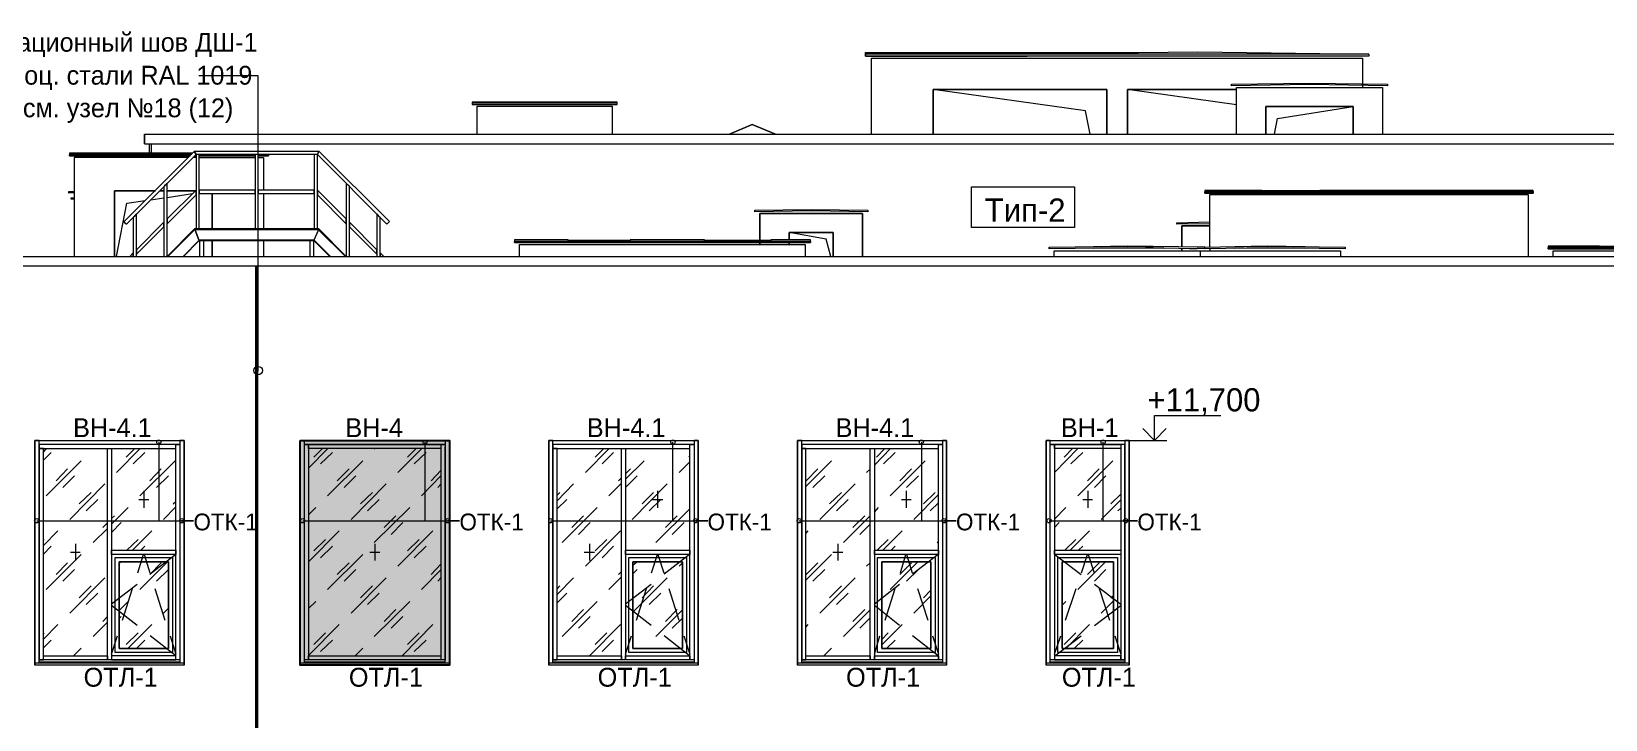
# Model space of a CAD drawing. Header units: millimetres. Extents: x 2294 to 908349, y -83289 to 219220.
# Drawn here: x 385854 to 404842, y 122716 to 131022 of the extents above; entities that cross this region are included whole.
import ezdxf

# ---------------------------------------------------------------- set-up
doc = ezdxf.new("R2010")
doc.units = ezdxf.units.MM
doc.layers.add('PDF _Геометрия', color=7, linetype='Continuous')
doc.layers.add('PDF _Текст', color=7, linetype='Continuous')

msp = doc.modelspace()

# ---------------------------------------------------------------- hatches: boundary and pattern name
at = {"transparency": 33554551}
h = msp.add_hatch(color=3, dxfattribs=at)
h.dxf.hatch_style = 1
h.paths.add_polyline_path([(389097, 126085), (390896.1, 126085), (390896.1, 123371.6), (389097, 123371.6)])

# ---------------------------------------------------------------- linework, layer by layer
msp.add_lwpolyline([(389097, 126085), (390896.1, 126085), (390896.1, 123371.6), (389097, 123371.6)], close=True)
at = {"layer": 'PDF _Геометрия', "lineweight": 9}
for points in [[(395916.5, 130766.8), (399209.8, 130766.8), (399925.2, 130775.2), (401986.7, 130745.6), (401986.7, 130724.4), (395916.5, 130724.4), (395916.5, 130745.6)], [(396733.5, 130322.3), (396733.5, 129780.5), (396733.5, 130322.3), (398824.6, 130322.3), (398824.6, 129780.5), (398824.6, 130322.3)], [(399074.3, 130322.3), (399074.3, 129780.5), (399074.3, 130322.3), (400390.8, 130322.3)], [(400331.6, 130385.8), (401271.3, 130398.5), (402211, 130385.8), (402211, 130364.6), (401271.3, 130381.5), (400331.6, 130364.6)], [(391171.2, 130161.4), (392919.5, 130161.4), (392919.5, 130169.9), (391171.2, 130169.9)], [(401796.2, 130114.9), (400746.4, 130114.9), (400746.4, 129780.5), (400746.4, 130114.9), (401796.2, 130114.9), (401796.2, 129780.5)], [(394274.1, 129780.5), (394549.2, 129899), (394828.6, 129780.5), (394549.2, 129899)], [(387839.8, 129522.2), (387822.9, 129522.2)], [(388551, 129522.2), (387877.9, 129522.2)], [(397194.9, 129145.5), (398435.1, 129145.5), (398435.1, 128654.5), (397194.9, 128654.5)], [(387348.8, 129098.9), (386857.7, 129098.9), (386857.7, 128307.3), (386857.7, 129098.9)], [(387450.4, 129098.9), (387403.8, 129098.9)], [(387839.8, 129048.1), (387839.8, 129052.4), (387839.8, 129056.6), (387839.8, 129060.8), (387839.8, 129094.7), (387839.8, 129098.9), (387839.8, 129103.2), (387839.8, 129107.4), (387492.7, 128760.3), (387492.7, 128756.1), (387492.7, 128751.8), (387492.7, 128747.6), (387492.7, 128713.7), (387492.7, 128709.5), (387492.7, 128705.3), (387492.7, 128701)], [(387831.3, 129098.9), (387492.7, 129098.9)], [(387877.9, 129107.4), (387877.9, 129103.2), (387877.9, 129098.9), (387877.9, 129073.5), (387877.9, 129069.3), (387877.9, 129065.1), (388551, 129065.1), (388551, 129069.3), (388551, 129073.5), (388551, 129098.9), (388551, 129103.2), (388551, 129107.4)], [(388034.5, 128637.5), (388034.5, 129065.1)], [(389266.3, 129065.1), (389266.3, 129069.3), (389266.3, 129073.5), (389266.3, 129098.9), (389266.3, 129103.2), (389266.3, 129107.4), (388589.1, 129107.4), (388589.1, 129103.2), (388589.1, 129098.9), (388589.1, 129073.5), (388589.1, 129069.3), (388589.1, 129065.1)], [(389651.6, 128701), (389651.6, 128705.3), (389651.6, 128709.5), (389651.6, 128713.7), (389651.6, 128747.6), (389651.6, 128751.8), (389651.6, 128756.1), (389651.6, 128760.3), (389304.4, 129107.4), (389304.4, 129103.2), (389304.4, 129098.9), (389304.4, 129094.7), (389304.4, 129060.8), (389304.4, 129056.6), (389304.4, 129052.4), (389304.4, 129048.1)], [(400009.8, 129090.5), (403967.8, 129090.5), (403967.8, 129103.2), (401394.1, 129103.2), (401394.1, 129098.9), (400695.6, 129098.9), (400695.6, 129103.2), (400009.8, 129103.2)], [(395941.9, 128844.9), (395260.4, 128857.6), (394578.8, 128844.9), (394578.8, 128866.1), (395260.4, 128874.6), (395941.9, 128866.1)], [(395878.4, 128307.3), (395878.4, 128823.8), (394642.3, 128823.8), (394642.3, 128497.8), (394642.3, 128823.8), (395776.8, 128823.8), (395878.4, 128823.8)], [(387450.4, 128662.9), (387450.4, 128667.2), (387450.4, 128671.4), (387450.4, 128675.6), (387450.4, 128709.5), (387450.4, 128713.7), (387450.4, 128718), (387120.2, 128387.8), (387120.2, 128383.5), (387120.2, 128379.3), (387120.2, 128345.4), (387120.2, 128341.2), (387120.2, 128337), (387120.2, 128332.7)], [(390019.8, 128332.7), (390019.8, 128337), (390019.8, 128341.2), (390019.8, 128345.4), (390019.8, 128379.3), (390019.8, 128383.5), (390019.8, 128387.8), (389689.6, 128718), (389689.6, 128713.7), (389689.6, 128709.5), (389689.6, 128675.6), (389689.6, 128671.4), (389689.6, 128667.2), (389689.6, 128662.9)], [(394993.7, 128595.2), (394993.7, 128506.3), (394993.7, 128595.2), (395527, 128595.2), (395527, 128307.3), (395527, 128595.2)], [(400069.1, 128675.6), (399730.5, 128675.6), (399730.5, 128421.6), (399730.5, 128675.6)], [(388034.5, 128307.3), (388034.5, 128497.8)], [(391679.2, 128489.4), (395251.9, 128489.4), (395251.9, 128506.3), (394773.6, 128506.3), (394773.6, 128497.8), (393973.5, 128497.8), (393973.5, 128506.3), (393076.1, 128506.3), (393076.1, 128497.8), (392326.8, 128497.8), (392326.8, 128506.3), (391679.2, 128506.3)], [(394642.3, 128472.4), (394642.3, 128451.3)], [(394993.7, 128451.3), (394993.7, 128472.4)], [(399730.5, 128400.5), (399730.5, 128375.1)], [(404149.8, 128417.4), (406160.5, 128417.4), (406160.5, 128430.1), (405521.3, 128430.1), (405521.3, 128425.9), (404767.8, 128425.9), (404767.8, 128430.1), (404149.8, 128430.1)], [(386794.2, 126034.2), (385947.6, 126034.2), (385947.6, 125987.6), (386794.2, 125987.6), (387594.3, 125987.6), (387594.3, 126034.2), (386794.2, 126034.2), (385973, 126034.2), (385947.6, 126034.2), (385947.6, 126085), (385973, 126085), (386794.2, 126085), (387619.7, 126085), (387645.1, 126085), (387645.1, 126034.2), (387619.7, 126034.2)], [(389169, 126034.2), (389147.8, 126034.2), (389147.8, 126085), (389169, 126085), (390845.3, 126085), (390845.3, 126034.2)], [(392995.7, 126034.2), (392144.8, 126034.2), (392144.8, 125987.6), (392995.7, 125987.6), (393795.7, 125987.6), (393795.7, 126034.2), (392995.7, 126034.2), (392170.2, 126034.2), (392144.8, 126034.2), (392144.8, 126085), (392170.2, 126085), (392995.7, 126085), (393821.1, 126085), (393846.5, 126085), (393846.5, 126034.2), (393821.1, 126034.2)], [(395996.9, 126034.2), (395146.1, 126034.2), (395146.1, 125987.6), (395996.9, 125987.6), (396797, 125987.6), (396797, 126034.2), (395996.9, 126034.2), (395171.5, 126034.2), (395146.1, 126034.2), (395146.1, 126085), (395171.5, 126085), (395996.9, 126085), (396822.4, 126085), (396843.5, 126085), (396843.5, 126034.2), (396822.4, 126034.2)], [(399019.3, 126034.2), (398168.5, 126034.2), (398143.1, 126034.2), (398143.1, 126085), (398168.5, 126085), (399019.3, 126085), (399044.7, 126085), (399044.7, 126034.2)], [(386819.6, 123435.1), (386773.1, 123435.1), (385998.4, 123435.1), (385998.4, 123485.9), (386773.1, 123485.9), (386773.1, 123435.1), (386773.1, 124734.6), (386773.1, 125987.6), (386819.6, 125987.6), (386819.6, 124734.6)], [(390794.5, 125987.6), (389194.4, 125987.6), (389194.4, 126034.2), (390794.5, 126034.2)], [(393021.1, 123435.1), (392970.3, 123435.1), (392195.6, 123435.1), (392195.6, 123485.9), (392970.3, 123485.9), (392970.3, 123435.1), (392970.3, 124734.6), (392970.3, 125987.6), (393021.1, 125987.6), (393021.1, 124734.6)], [(393795.7, 126008.8), (393795.7, 126034.2), (393846.5, 126034.2), (393846.5, 126008.8), (393846.5, 124734.6), (393846.5, 123435.1), (393795.7, 123435.1), (393795.7, 124734.6)], [(396022.3, 123435.1), (395971.5, 123435.1), (395196.9, 123435.1), (395196.9, 123485.9), (395971.5, 123485.9), (395971.5, 123435.1), (395971.5, 124734.6), (395971.5, 125987.6), (396022.3, 125987.6), (396022.3, 124734.6)], [(396797, 126008.8), (396797, 126034.2), (396843.5, 126034.2), (396843.5, 126008.8), (396843.5, 124734.6), (396843.5, 123435.1), (396797, 123435.1), (396797, 124734.6)], [(398993.9, 125987.6), (398193.9, 125987.6), (398193.9, 126034.2), (398993.9, 126034.2)], [(387594.3, 124709.2), (386819.6, 124709.2), (386819.6, 124760), (387594.3, 124760)], [(393795.7, 124709.2), (393021.1, 124709.2), (393021.1, 124760), (393795.7, 124760)], [(396797, 124709.2), (396022.3, 124709.2), (396022.3, 124760), (396797, 124760)], [(398993.9, 124709.2), (398193.9, 124709.2), (398193.9, 124760), (398993.9, 124760)], [(386862, 124671.1), (387556.2, 124671.1), (387556.2, 123524), (386862, 123524)], [(387556.2, 124671.1), (387556.2, 123524), (386862, 123524), (386862, 124671.1)], [(387505.4, 124620.4), (386912.8, 124620.4), (386912.8, 123574.8), (387505.4, 123574.8)], [(386912.8, 123574.8), (386912.8, 124620.4), (387505.4, 124620.4), (387505.4, 123574.8)], [(393059.2, 124671.1), (393757.6, 124671.1), (393757.6, 123524), (393059.2, 123524)], [(393757.6, 124671.1), (393757.6, 123524), (393059.2, 123524), (393059.2, 124671.1)], [(393706.8, 124620.4), (393110, 124620.4), (393110, 123574.8), (393706.8, 123574.8)], [(393110, 123574.8), (393110, 124620.4), (393706.8, 124620.4), (393706.8, 123574.8)], [(396060.4, 124671.1), (396754.6, 124671.1), (396754.6, 123524), (396060.4, 123524)], [(396754.6, 124671.1), (396754.6, 123524), (396060.4, 123524), (396060.4, 124671.1)], [(396703.8, 124620.4), (396111.2, 124620.4), (396111.2, 123574.8), (396703.8, 123574.8)], [(396111.2, 123574.8), (396111.2, 124620.4), (396703.8, 124620.4), (396703.8, 123574.8)], [(398236.2, 124671.1), (398955.8, 124671.1), (398955.8, 123524), (398236.2, 123524)], [(398955.8, 124671.1), (398955.8, 123524), (398236.2, 123524), (398236.2, 124671.1)], [(398905, 124620.4), (398287, 124620.4), (398287, 123574.8), (398905, 123574.8)], [(398287, 123574.8), (398287, 124620.4), (398905, 124620.4), (398905, 123574.8)], [(390794.5, 123435.1), (389194.4, 123435.1), (389194.4, 123485.9), (390794.5, 123485.9)], [(393795.7, 123435.1), (393021.1, 123435.1), (393021.1, 123485.9), (393795.7, 123485.9)], [(396797, 123435.1), (396022.3, 123435.1), (396022.3, 123485.9), (396797, 123485.9)]]:
    msp.add_lwpolyline(points, close=True, dxfattribs=at)
for points in [[(401986.7, 130745.6), (395916.5, 130745.6), (395916.5, 130724.4), (397863.7, 130724.4)], [(395988.4, 129780.5), (395988.4, 130699), (396094.3, 130699), (401804.7, 130699), (401910.5, 130699), (401910.5, 130390)], [(388589.1, 126923.1), (388589.1, 130487.4), (387873.7, 130487.4)], [(398625.6, 129780.5), (398570.6, 130064.1), (396733.5, 130322.3)], [(400390.8, 130136), (399074.3, 130322.3)], [(400390.8, 129780.5), (400390.8, 130343.4), (402045.9, 130343.4), (402151.8, 130343.4), (402151.8, 129780.5)], [(401910.5, 130368.8), (401910.5, 130343.4)], [(391171.2, 130148.7), (391171.2, 130140.3), (392919.5, 130140.3), (392919.5, 130161.4)], [(391171.2, 130161.4), (391171.2, 130140.3), (392919.5, 130140.3), (392919.5, 130148.7)], [(391230.5, 129780.5), (391230.5, 130119.1), (392754.4, 130119.1), (392860.2, 130119.1), (392860.2, 129780.5)], [(400848, 129780.5), (400886.1, 129970.9), (401796.2, 130114.9)], [(387217.5, 129666.2), (387217.5, 129780.5), (406173.2, 129780.5), (406173.2, 129666.2)], [(387217.5, 129780.5), (387217.5, 129666.2), (406173.2, 129666.2), (406173.2, 129780.5)], [(387797.5, 129551.9), (386311.7, 129551.9), (386311.7, 129539.2), (387784.8, 129539.2)], [(386311.7, 129539.2), (386311.7, 129522.2), (387767.8, 129522.2), (386311.7, 129522.2), (386311.7, 129530.7)], [(387746.7, 129501.1), (386370.9, 129501.1), (386370.9, 128307.3)], [(387877.9, 128637.5), (387877.9, 129534.9), (387873.7, 129534.9), (387869.4, 129534.9), (387844, 129534.9), (387839.8, 129534.9), (387835.6, 129534.9), (387835.6, 129539.2), (387835.6, 129543.4), (387822.9, 129568.8), (387822.9, 129573), (387822.9, 129577.3), (387822.9, 129573), (387822.9, 129568.8), (387835.6, 129543.4), (387835.6, 129539.2), (387835.6, 129534.9), (387839.8, 129534.9), (387001.7, 128696.8), (386997.4, 128696.8), (386997.4, 128701), (386993.2, 128701), (386976.3, 128718), (386976.3, 128722.2), (386972, 128722.2), (386972, 128726.4), (387822.9, 129577.3), (389321.4, 129577.3), (390172.2, 128726.4), (390168, 128722.2), (390163.8, 128718), (390146.8, 128701), (390142.6, 128701), (390142.6, 128696.8), (389304.4, 129534.9), (389304.4, 129539.2), (389308.7, 129543.4), (389317.1, 129568.8), (389317.1, 129573), (389321.4, 129573), (389321.4, 129577.3), (389321.4, 129573), (389317.1, 129573), (389317.1, 129568.8), (389308.7, 129543.4), (389304.4, 129539.2), (389304.4, 129534.9), (387839.8, 129534.9), (387839.8, 128637.5)], [(387276.8, 129551.9), (387276.8, 129666.2)], [(387276.8, 129501.1), (387276.8, 129522.2)], [(387298, 129666.2), (387298, 129551.9)], [(387298, 129522.2), (387298, 129501.1)], [(387839.8, 129501.1), (387801.7, 129501.1)], [(387877.9, 129501.1), (388546.7, 129501.1), (388551, 129501.1)], [(388589.1, 128637.5), (388589.1, 129534.9), (388584.8, 129534.9), (388559.4, 129534.9), (388555.2, 129534.9), (388551, 129534.9), (388551, 128637.5)], [(388711.8, 129530.7), (388711.8, 129522.2), (388589.1, 129522.2), (388711.8, 129522.2), (388711.8, 129534.9)], [(388589.1, 129501.1), (388652.5, 129501.1), (388652.5, 129103.2)], [(389304.4, 128637.5), (389304.4, 129534.9), (389300.2, 129534.9), (389296, 129534.9), (389270.6, 129534.9), (389266.3, 129534.9), (389266.3, 128637.5)], [(389689.6, 128307.3), (389689.6, 129149.7), (389689.6, 129154), (389685.4, 129154), (389681.2, 129158.2), (389660, 129179.4), (389655.8, 129183.6), (389655.8, 129187.8), (389651.6, 129187.8), (389651.6, 128307.3), (389321.4, 128637.5), (389321.4, 128633.3), (389317.1, 128629.1), (387822.9, 128629.1), (387827.1, 128624.8), (387873.7, 128506.3), (387827.1, 128624.8), (387822.9, 128629.1), (387822.9, 128633.3), (387822.9, 128637.5), (387492.7, 128307.3), (387492.7, 129187.8), (387488.5, 129187.8), (387488.5, 129183.6), (387484.2, 129183.6), (387484.2, 129179.4), (387458.8, 129158.2), (387458.8, 129154), (387454.6, 129154), (387454.6, 129149.7), (387450.4, 129149.7), (387450.4, 128307.3)], [(386370.9, 129073.5), (386303.2, 129069.3), (386303.2, 129090.5), (386370.9, 129090.5)], [(386370.9, 128997.3), (386332.8, 128997.3), (386332.8, 129014.3), (386370.9, 129014.3)], [(386878.9, 128307.3), (387005.9, 128950.8), (387226, 128980.4)], [(387293.7, 128988.9), (387450.4, 129014.3)], [(387492.7, 129018.5), (387797.5, 129065.1)], [(388652.5, 129065.1), (388652.5, 128637.5)], [(403967.8, 129090.5), (403967.8, 129069.3), (400009.8, 129069.3), (400009.8, 129086.2)], [(400009.8, 129090.5), (400009.8, 129069.3), (403967.8, 129069.3), (403967.8, 129086.2)], [(400069.1, 128417.4), (400069.1, 129052.4), (403802.7, 129052.4), (403908.5, 129052.4), (403908.5, 128307.3)], [(400695.6, 129098.9), (401394.1, 129098.9)], [(387120.2, 128307.3), (387120.2, 128819.5), (387120.2, 128815.3), (387115.9, 128815.3), (387115.9, 128811.1), (387111.7, 128811.1), (387090.5, 128785.7), (387086.3, 128785.7), (387086.3, 128781.5), (387082.1, 128781.5), (387082.1, 128777.2), (387082.1, 128307.3), (387082.1, 128337), (387082.1, 128341.2), (387082.1, 128345.4), (387082.1, 128349.7), (387039.8, 128307.3)], [(390104.5, 128307.3), (390062.2, 128349.7), (390062.2, 128345.4), (390062.2, 128341.2), (390062.2, 128337), (390062.2, 128307.3), (390062.2, 128777.2), (390062.2, 128781.5), (390057.9, 128781.5), (390053.7, 128785.7), (390028.3, 128811.1), (390024.1, 128815.3), (390019.8, 128819.5), (390019.8, 128307.3)], [(403908.5, 128819.5), (403908.5, 128489.4)], [(386993.2, 128701), (386976.3, 128718)], [(387683.2, 128307.3), (387877.9, 128502.1), (387877.9, 128497.8), (389262.1, 128497.8), (389266.3, 128497.8), (389266.3, 128502.1), (389266.3, 128506.3), (389317.1, 128624.8), (389317.1, 128629.1), (389321.4, 128633.3), (389321.4, 128637.5), (387822.9, 128637.5), (387822.9, 128633.3), (387822.9, 128629.1), (387501.2, 128307.3)], [(387822.9, 128637.5), (389321.4, 128637.5), (387822.9, 128637.5)], [(387869.4, 128637.5), (387844, 128637.5)], [(388584.8, 128637.5), (388559.4, 128637.5)], [(389452.6, 128307.3), (389262.1, 128497.8), (389266.3, 128497.8), (389266.3, 128502.1), (389266.3, 128506.3), (389317.1, 128624.8), (389317.1, 128629.1), (389643.1, 128307.3)], [(389296, 128637.5), (389270.6, 128637.5)], [(389321.4, 128637.5), (389321.4, 128637.5)], [(390163.8, 128718), (390146.8, 128701)], [(395497.4, 128307.3), (395442.4, 128514.8), (394993.7, 128595.2)], [(400069.1, 128701), (399671.2, 128696.8), (399671.2, 128713.7), (400069.1, 128722.2)], [(389461.1, 128307.3), (389266.3, 128502.1), (387877.9, 128502.1), (387877.9, 128506.3), (387873.7, 128506.3), (387877.9, 128502.1), (387877.9, 128497.8), (387687.4, 128307.3)], [(387877.9, 128497.8), (387877.9, 128497.8)], [(387924.5, 128493.6), (387890.6, 128493.6), (387886.4, 128493.6), (387882.1, 128493.6), (387882.1, 128307.3)], [(387932.9, 128307.3), (387932.9, 128493.6), (387928.7, 128493.6), (387924.5, 128493.6), (387890.6, 128493.6)], [(388652.5, 128502.1), (388652.5, 128497.8), (388652.5, 128307.3)], [(389253.6, 128493.6), (389219.8, 128493.6), (389215.5, 128493.6), (389211.3, 128493.6), (389211.3, 128307.3)], [(389262.1, 128307.3), (389262.1, 128493.6), (389257.9, 128493.6), (389253.6, 128493.6), (389219.8, 128493.6)], [(389262.1, 128497.8), (389262.1, 128497.8)], [(395251.9, 128489.4), (395251.9, 128472.4), (391679.2, 128472.4), (391679.2, 128485.1)], [(391679.2, 128489.4), (391679.2, 128472.4), (395251.9, 128472.4), (395251.9, 128485.1)], [(391742.7, 128307.3), (391742.7, 128451.3), (395086.8, 128451.3), (395188.4, 128451.3), (395188.4, 128307.3)], [(398663.7, 128404.7), (399070.1, 128408.9), (398130.4, 128396.2), (398130.4, 128417.4), (399070.1, 128430.1), (398663.7, 128421.6)], [(398189.6, 128307.3), (398189.6, 128375.1), (399844.8, 128375.1), (399950.6, 128375.1), (399950.6, 128307.3)], [(400009.8, 128396.2), (400009.8, 128417.4), (399070.1, 128430.1), (399514.6, 128421.6)], [(400369.7, 128404.7), (400763.3, 128408.9), (400009.8, 128396.2), (399070.1, 128408.9), (399514.6, 128404.7)], [(399916.7, 128396.2), (399823.6, 128396.2)], [(399823.6, 128396.2), (399823.6, 128396.2)], [(399887.1, 128375.1), (401538, 128375.1), (401643.8, 128375.1), (401643.8, 128307.3)], [(399916.7, 128417.4), (400763.3, 128430.1), (400369.7, 128421.6)], [(400069.1, 128400.5), (400069.1, 128375.1)], [(401220.5, 128421.6), (400763.3, 128430.1), (401703.1, 128417.4), (401703.1, 128396.2), (400763.3, 128408.9), (401220.5, 128404.7)], [(406160.5, 128417.4), (406160.5, 128396.2), (404149.8, 128396.2), (404149.8, 128408.9)], [(404149.8, 128417.4), (404149.8, 128396.2), (406160.5, 128396.2), (406160.5, 128408.9)], [(404209, 128307.3), (404209, 128375.1), (405995.4, 128375.1), (406101.2, 128375.1), (406101.2, 128307.3)], [(404767.8, 128425.9), (405521.3, 128425.9)], [(418254.3, 128188.8), (418254.3, 128307.3), (418254.3, 128188.8), (313943.3, 128188.8), (313943.3, 128307.3), (418254.3, 128307.3)], [(355033.6, 114435.6), (388559.4, 114435.6), (388559.4, 128188.8), (388559.4, 114435.6), (388580.6, 114435.6), (388580.6, 128188.8), (388580.6, 114435.6), (398096.5, 114435.6), (398096.5, 117686.6), (400196.1, 117686.6), (400196.1, 114435.6), (400793, 114435.6), (400793, 117686.6), (402194.1, 117686.6), (402194.1, 114435.6), (418173.9, 114435.6)], [(398841.5, 126085), (399192.9, 126085), (399400.3, 126085), (399400.3, 126385.5), (400200.3, 126385.5)], [(385947.6, 123397), (385947.6, 123460.5), (385947.6, 124734.6), (385947.6, 123435.1), (385998.4, 123435.1), (385998.4, 124734.6), (385998.4, 125987.6), (385947.6, 125987.6), (385947.6, 124734.6), (385947.6, 126008.8), (385947.6, 126085), (385896.8, 126085), (385896.8, 126008.8), (385896.8, 124734.6), (385896.8, 123460.5), (385896.8, 123384.3), (385896.8, 126085), (387695.9, 126085), (387695.9, 123384.3), (387695.9, 123460.5), (387695.9, 124734.6), (387695.9, 126008.8), (387695.9, 126085), (387645.1, 126085), (387645.1, 126008.8), (387645.1, 124734.6), (387645.1, 123460.5), (387645.1, 123397)], [(389147.8, 123397), (389147.8, 123460.5), (389147.8, 126008.8), (389147.8, 126085), (389097, 126085), (389097, 126008.8), (389097, 123460.5), (389097, 123384.3), (389097, 126085), (390896.1, 126085), (390896.1, 123384.3), (390896.1, 123460.5), (390896.1, 126008.8), (390896.1, 126085), (390845.3, 126085), (390845.3, 126008.8)], [(392144.8, 123397), (392144.8, 123460.5), (392144.8, 124734.6), (392144.8, 123435.1), (392195.6, 123435.1), (392195.6, 124734.6), (392195.6, 125987.6), (392144.8, 125987.6), (392144.8, 124734.6), (392144.8, 126008.8), (392144.8, 126085), (392094, 126085), (392094, 126008.8), (392094, 124734.6), (392094, 123460.5), (392094, 123384.3), (392094, 126085), (393897.3, 126085), (393897.3, 123384.3), (393897.3, 123460.5), (393897.3, 124734.6), (393897.3, 126008.8), (393897.3, 126085), (393846.5, 126085), (393846.5, 126008.8), (393846.5, 124734.6), (393846.5, 123460.5), (393846.5, 123397)], [(395146.1, 123397), (395146.1, 123460.5), (395146.1, 124734.6), (395146.1, 123435.1), (395196.9, 123435.1), (395196.9, 124734.6), (395196.9, 125987.6), (395146.1, 125987.6), (395146.1, 124734.6), (395146.1, 126008.8), (395146.1, 126085), (395095.3, 126085), (395095.3, 126008.8), (395095.3, 124734.6), (395095.3, 123460.5), (395095.3, 123384.3), (395095.3, 126085), (396894.3, 126085), (396894.3, 123384.3), (396894.3, 123460.5), (396894.3, 124734.6), (396894.3, 126008.8), (396894.3, 126085), (396843.5, 126085), (396843.5, 126008.8), (396843.5, 124734.6), (396843.5, 123460.5), (396843.5, 123397)], [(398143.1, 123397), (398143.1, 123460.5), (398143.1, 124734.6), (398143.1, 126034.2), (398193.9, 126034.2), (398193.9, 124734.6), (398193.9, 123435.1), (398143.1, 123435.1), (398143.1, 124734.6), (398143.1, 126008.8), (398143.1, 126085), (398096.5, 126085), (398096.5, 126008.8), (398096.5, 124734.6), (398096.5, 123460.5), (398096.5, 123384.3), (398096.5, 126085), (399095.5, 126085), (399095.5, 123384.3), (399095.5, 123460.5), (399095.5, 124734.6), (399095.5, 126008.8), (399095.5, 126085), (399044.7, 126085), (399044.7, 126008.8), (399044.7, 124734.6), (399044.7, 126034.2), (398993.9, 126034.2), (398993.9, 124734.6), (398993.9, 123435.1), (398993.9, 123485.9), (398193.9, 123485.9), (398193.9, 123435.1), (398993.9, 123435.1), (399044.7, 123435.1), (399044.7, 124734.6), (399044.7, 123460.5), (399044.7, 123397)], [(399247.9, 126085), (399548.4, 126085)], [(385998.4, 125945.3), (386036.5, 125987.6)], [(385998.4, 125847.9), (386091.5, 125941.1)], [(386599.5, 125983.4), (386599.5, 125987.6)], [(387594.3, 123485.9), (386819.6, 123485.9), (386819.6, 123435.1), (387594.3, 123435.1), (387594.3, 124734.6), (387594.3, 126008.8), (387594.3, 126034.2), (387645.1, 126034.2), (387645.1, 126008.8), (387645.1, 124734.6), (387645.1, 123435.1), (387594.3, 123435.1), (387594.3, 123485.9), (387285.3, 123727.2)], [(386878.9, 125699.8), (387166.7, 125987.6)], [(386997.4, 125881.8), (387103.2, 125987.6)], [(387082.1, 125801.4), (387221.8, 125941.1)], [(387391.1, 126063.8), (387391.1, 125115.6), (387810.2, 125115.6), (387662, 125115.6)], [(390845.3, 123435.1), (389147.8, 123435.1), (389147.8, 126008.8), (389147.8, 126034.2), (389194.4, 126034.2), (389194.4, 126008.8), (389194.4, 123435.1), (389147.8, 123435.1)], [(389194.4, 125750.6), (389431.4, 125987.6)], [(389262.1, 125881.8), (389363.7, 125987.6)], [(389342.5, 125801.4), (389486.5, 125941.1)], [(389990.2, 125983.4), (389994.4, 125987.6)], [(390273.8, 125699.8), (390561.7, 125987.6)], [(390392.3, 125881.8), (390493.9, 125987.6)], [(390472.8, 125801.4), (390616.7, 125941.1)], [(390599.8, 126063.8), (390599.8, 125115.6), (391018.8, 125115.6), (390874.9, 125115.6)], [(390794.5, 126034.2), (390845.3, 126034.2)], [(390794.5, 126034.2), (390794.5, 126008.8)], [(390794.5, 126008.8), (390794.5, 123435.1)], [(390845.3, 123397), (390845.3, 123460.5), (390845.3, 126008.8), (390845.3, 123435.1)], [(392254.9, 125983.4), (392259.1, 125987.6)], [(392538.5, 125699.8), (392822.1, 125987.6)], [(392652.8, 125881.8), (392758.6, 125987.6)], [(392737.5, 125801.4), (392877.1, 125941.1)], [(393385.1, 125983.4), (393389.3, 125987.6)], [(393588.3, 126063.8), (393588.3, 125115.6), (394011.6, 125115.6), (393863.4, 125115.6)], [(393787.2, 125881.8), (393795.7, 125894.5)], [(395649.8, 125983.4), (395649.8, 125987.6)], [(396022.3, 125788.7), (396217, 125987.6)], [(396047.7, 125881.8), (396149.3, 125987.6)], [(396132.4, 125801.4), (396272.1, 125941.1)], [(396589.5, 126063.8), (396589.5, 125115.6), (397008.6, 125115.6), (396864.7, 125115.6)], [(396780, 125983.4), (396784.3, 125987.6)], [(398193.9, 125699.8), (398477.5, 125987.6)], [(398312.4, 125881.8), (398414, 125987.6)], [(398392.8, 125801.4), (398536.7, 125941.1)], [(398778, 126063.8), (398778, 125115.6), (399197.1, 125115.6), (399053.2, 125115.6)], [(386032.3, 125416.2), (386455.6, 125839.5)], [(386150.8, 125598.2), (386290.5, 125742.1)], [(387162.5, 125416.2), (387585.8, 125839.5)], [(387281, 125598.2), (387420.7, 125742.1)], [(389427.2, 125416.2), (389850.5, 125839.5)], [(389541.5, 125598.2), (389685.4, 125742.1)], [(390676, 125598.2), (390794.5, 125720.9)], [(393021.1, 125619.4), (393245.4, 125839.5)], [(393021.1, 125682.9), (393080.3, 125742.1)], [(393668.7, 125699.8), (393795.7, 125826.8)], [(395196.9, 125530.5), (395505.9, 125839.5)], [(395201.1, 125598.2), (395340.8, 125742.1)], [(395929.2, 125699.8), (395971.5, 125737.9)], [(396212.8, 125416.2), (396636.1, 125839.5)], [(396331.3, 125598.2), (396471, 125742.1)], [(398477.5, 125416.2), (398900.8, 125839.5)], [(398591.8, 125598.2), (398735.7, 125742.1)], [(386231.2, 125517.8), (386375.2, 125657.5)], [(386315.9, 125132.6), (386739.2, 125560.1)], [(387361.5, 125517.8), (387505.4, 125657.5)], [(389626.2, 125517.8), (389765.8, 125657.5)], [(389710.8, 125132.6), (390134.1, 125560.1)], [(390557.4, 125416.2), (390794.5, 125657.5)], [(390756.4, 125517.8), (390794.5, 125555.9)], [(392195.6, 125356.9), (392394.6, 125560.1)], [(392817.9, 125416.2), (392970.3, 125568.6)], [(392936.4, 125598.2), (392970.3, 125632.1)], [(393021.1, 125517.8), (393160.8, 125657.5)], [(393101.5, 125132.6), (393524.8, 125560.1)], [(395281.5, 125517.8), (395425.4, 125657.5)], [(395366.2, 125132.6), (395789.5, 125560.1)], [(396411.7, 125517.8), (396555.7, 125657.5)], [(398676.4, 125517.8), (398816.1, 125657.5)], [(386430.2, 125318.8), (386574.1, 125458.5)], [(386514.9, 125234.1), (386654.5, 125373.8)], [(387149.8, 125373.8), (387268.3, 125373.8)], [(387209.1, 125475.4), (387209.1, 125272.2)], [(387564.7, 125318.8), (387594.3, 125348.4)], [(389825.1, 125318.8), (389969, 125458.5)], [(389909.8, 125234.1), (390049.5, 125373.8)], [(392195.6, 125424.6), (392229.5, 125458.5)], [(392195.6, 125259.5), (392314.1, 125373.8)], [(393220, 125318.8), (393359.7, 125458.5)], [(393304.7, 125234.1), (393444.4, 125373.8)], [(393347, 125373.8), (393469.8, 125373.8)], [(393406.3, 125475.4), (393406.3, 125272.2)], [(395480.5, 125318.8), (395624.4, 125458.5)], [(395565.1, 125234.1), (395704.8, 125373.8)], [(396348.3, 125373.8), (396466.8, 125373.8)], [(396407.5, 125475.4), (396407.5, 125272.2)], [(396496.4, 125132.6), (396797, 125433.1)], [(396614.9, 125318.8), (396754.6, 125458.5)], [(396695.4, 125234.1), (396797, 125331.5)], [(398536.7, 125373.8), (398655.3, 125373.8)], [(398596, 125475.4), (398596, 125272.2)], [(398756.9, 125132.6), (398993.9, 125369.6)], [(398875.4, 125318.8), (398993.9, 125437.3)], [(386819.6, 125073.3), (387022.8, 125276.5)], [(386819.6, 125141), (386857.7, 125174.9)], [(387446.1, 125132.6), (387594.3, 125284.9)], [(389194.4, 125187.6), (389283.3, 125276.5)], [(389990.2, 124853.2), (390417.7, 125276.5)], [(390108.7, 125035.2), (390248.4, 125174.9)], [(392254.9, 124853.2), (392678.2, 125276.5)], [(392373.4, 125035.2), (392513.1, 125174.9)], [(393385.1, 124853.2), (393795.7, 125259.5)], [(393503.6, 125035.2), (393643.3, 125174.9)], [(395649.8, 124853.2), (395971.5, 125174.9)], [(395764.1, 125035.2), (395908, 125174.9)], [(396022.3, 125221.4), (396073.1, 125276.5)], [(398193.9, 125136.8), (398333.6, 125276.5)], [(398960, 125234.1), (398993.9, 125268)], [(385918, 125115.6), (387810.2, 125115.6)], [(385998.4, 124815.1), (386172, 124992.9)], [(386599.5, 124853.2), (386773.1, 125022.5)], [(386713.8, 125035.2), (386773.1, 125090.2)], [(386819.6, 124975.9), (386938.2, 125094.5)], [(387073.6, 124760), (387306.4, 124992.9)], [(389126.7, 125115.6), (391018.8, 125115.6)], [(389194.4, 125086), (389202.8, 125094.5)], [(389194.4, 124620.4), (389566.9, 124992.9)], [(390193.4, 124950.5), (390333.1, 125094.5)], [(390273.8, 124569.6), (390697.1, 124992.9)], [(392115.2, 125115.6), (394011.6, 125115.6)], [(392453.8, 124950.5), (392593.5, 125094.5)], [(392538.5, 124569.6), (392961.8, 124992.9)], [(393584.1, 124950.5), (393728, 125094.5)], [(395116.4, 125115.6), (397008.6, 125115.6)], [(395196.9, 124963.2), (395222.3, 124992.9)], [(395848.7, 124950.5), (395971.5, 125073.3)], [(396123.9, 124760), (396356.7, 124992.9)], [(398130.4, 125115.6), (399197.1, 125115.6)], [(398193.9, 125035.2), (398253.1, 125094.5)], [(398384.4, 124760), (398617.2, 124992.9)], [(385998.4, 124882.8), (386006.9, 124891.3)], [(385998.4, 124713.5), (386091.5, 124810.8)], [(386383.6, 124836.2), (386383.6, 124637.3)], [(387005.9, 124760), (387141.3, 124891.3)], [(387175.2, 124760), (387221.8, 124810.8)], [(389262.1, 124751.6), (389401.8, 124891.3)], [(389342.5, 124666.9), (389486.5, 124810.8)], [(389994.4, 124836.2), (389994.4, 124637.3)], [(390392.3, 124751.6), (390532, 124891.3)], [(390472.8, 124666.9), (390616.7, 124810.8)], [(392585.1, 124836.2), (392585.1, 124637.3)], [(392652.8, 124751.6), (392796.7, 124891.3)], [(392737.5, 124666.9), (392877.1, 124810.8)], [(395582.1, 124836.2), (395582.1, 124637.3)], [(396056.2, 124760), (396187.4, 124891.3)], [(396225.5, 124760), (396272.1, 124810.8)], [(396780, 124853.2), (396797, 124865.9)], [(398320.9, 124760), (398452.1, 124891.3)], [(398485.9, 124760), (398536.7, 124810.8)], [(386032.3, 124285.9), (386455.6, 124709.2)], [(386150.8, 124468), (386290.5, 124607.7)], [(386324.4, 124734.6), (386442.9, 124734.6)], [(386912.8, 124599.2), (386933.9, 124620.4)], [(387137.1, 124489.1), (387204.8, 124709.2)], [(387162.5, 124285.9), (387496.9, 124620.4)], [(387213.3, 124709.2), (387281, 124489.1)], [(387281, 124468), (387420.7, 124607.7)], [(387594.3, 124709.2), (387285.3, 124472.2)], [(389427.2, 124285.9), (389850.5, 124709.2)], [(389541.5, 124468), (389685.4, 124607.7)], [(389935.2, 124734.6), (390057.9, 124734.6)], [(390676, 124468), (390794.5, 124590.7)], [(392521.6, 124734.6), (392644.3, 124734.6)], [(393110, 124578), (393156.5, 124620.4)], [(393334.3, 124489.1), (393406.3, 124709.2)], [(393410.5, 124709.2), (393482.5, 124489.1)], [(393791.5, 124709.2), (393486.7, 124472.2)], [(393668.7, 124569.6), (393706.8, 124607.7)], [(395196.9, 124400.2), (395505.9, 124709.2)], [(395201.1, 124468), (395340.8, 124607.7)], [(395522.8, 124734.6), (395641.3, 124734.6)], [(395929.2, 124569.6), (395971.5, 124607.7)], [(396212.8, 124285.9), (396547.2, 124620.4)], [(396331.3, 124468), (396471, 124607.7)], [(396335.6, 124489.1), (396403.3, 124709.2)], [(396411.7, 124709.2), (396479.5, 124489.1)], [(396792.7, 124709.2), (396483.7, 124472.2)], [(398198.1, 124709.2), (398515.6, 124468)], [(398477.5, 124285.9), (398811.9, 124620.4)], [(398519.8, 124489.1), (398591.8, 124709.2)], [(398591.8, 124468), (398735.7, 124607.7)], [(398600.2, 124709.2), (398672.2, 124489.1)], [(386231.2, 124387.5), (386375.2, 124527.2)], [(386315.9, 124002.3), (386739.2, 124425.6)], [(387361.5, 124387.5), (387505.4, 124527.2)], [(389626.2, 124387.5), (389765.8, 124527.2)], [(389710.8, 124002.3), (390134.1, 124425.6)], [(390557.4, 124285.9), (390794.5, 124523)], [(390756.4, 124387.5), (390794.5, 124425.6)], [(392195.6, 124226.7), (392394.6, 124425.6)], [(392817.9, 124285.9), (392970.3, 124438.3)], [(392936.4, 124468), (392970.3, 124501.8)], [(393110, 124476.4), (393160.8, 124527.2)], [(393110, 124010.8), (393524.8, 124425.6)], [(395281.5, 124387.5), (395425.4, 124527.2)], [(395366.2, 124002.3), (395789.5, 124425.6)], [(396411.7, 124387.5), (396555.7, 124527.2)], [(398676.4, 124387.5), (398816.1, 124527.2)], [(386430.2, 124184.3), (386574.1, 124328.3)], [(386514.9, 124103.9), (386654.5, 124243.6)], [(387128.6, 124345.2), (386819.6, 124108.2)], [(386950.9, 123917.7), (387073.6, 124298.6)], [(387344.5, 124298.6), (387463.1, 123917.7)], [(389825.1, 124184.3), (389969, 124328.3)], [(389909.8, 124103.9), (390049.5, 124243.6)], [(392195.6, 124294.4), (392229.5, 124328.3)], [(392195.6, 124125.1), (392314.1, 124243.6)], [(393330.1, 124345.2), (393021.1, 124108.2)], [(393152.3, 123917.7), (393275, 124298.6)], [(393220, 124184.3), (393359.7, 124328.3)], [(393304.7, 124103.9), (393444.4, 124243.6)], [(393541.7, 124298.6), (393664.5, 123917.7)], [(395480.5, 124184.3), (395624.4, 124328.3)], [(395565.1, 124103.9), (395704.8, 124243.6)], [(396327.1, 124345.2), (396022.3, 124108.2)], [(396153.5, 123917.7), (396272.1, 124298.6)], [(396496.4, 124002.3), (396703.8, 124209.7)], [(396543, 124298.6), (396665.7, 123917.7)], [(396614.9, 124184.3), (396703.8, 124277.5)], [(398329.3, 123917.7), (398456.3, 124298.6)], [(398676.4, 124349.4), (398993.9, 124108.2)], [(398735.7, 124298.6), (398858.5, 123917.7)], [(398875.4, 124184.3), (398905, 124214)], [(387128.6, 123849.9), (386819.6, 124091.2)], [(386912.8, 124032), (387022.8, 124142)], [(387446.1, 124002.3), (387505.4, 124061.6)], [(389194.4, 124057.4), (389283.3, 124142)], [(389990.2, 123718.7), (390417.7, 124142)], [(390108.7, 123900.7), (390248.4, 124044.7)], [(392254.9, 123718.7), (392678.2, 124142)], [(392373.4, 123900.7), (392513.1, 124044.7)], [(393330.1, 123849.9), (393021.1, 124091.2)], [(393385.1, 123718.7), (393706.8, 124040.4)], [(393503.6, 123900.7), (393643.3, 124044.7)], [(395649.8, 123718.7), (395971.5, 124040.4)], [(395764.1, 123900.7), (395908, 124044.7)], [(396327.1, 123849.9), (396022.3, 124091.2)], [(396695.4, 124103.9), (396703.8, 124112.4)], [(398287, 124095.5), (398333.6, 124142)], [(398676.4, 123849.9), (398993.9, 124091.2)], [(398756.9, 124002.3), (398905, 124150.5)], [(385998.4, 123684.8), (386172, 123862.6)], [(386599.5, 123718.7), (386773.1, 123892.3)], [(386713.8, 123900.7), (386773.1, 123960)], [(386912.8, 123934.6), (386938.2, 123960)], [(387018.6, 123574.8), (387306.4, 123862.6)], [(389194.4, 123955.8), (389202.8, 123960)], [(389194.4, 123490.1), (389566.9, 123862.6)], [(390193.4, 123820.3), (390333.1, 123960)], [(390324.6, 123485.9), (390697.1, 123862.6)], [(392453.8, 123820.3), (392593.5, 123960)], [(392585.1, 123485.9), (392961.8, 123862.6)], [(393584.1, 123820.3), (393706.8, 123938.8)], [(395196.9, 123833), (395222.3, 123862.6)], [(395848.7, 123820.3), (395971.5, 123943.1)], [(396111.2, 123617.1), (396356.7, 123862.6)], [(398333.6, 123574.8), (398617.2, 123862.6)], [(385998.4, 123748.3), (386006.9, 123761)], [(385998.4, 123583.3), (386091.5, 123676.4)], [(386819.6, 123507.1), (386891.6, 123727.2)], [(386997.4, 123621.4), (387141.3, 123761)], [(387120.2, 123574.8), (387221.8, 123676.4)], [(387526.6, 123727.2), (387594.3, 123507.1)], [(389262.1, 123621.4), (389401.8, 123761)], [(389342.5, 123536.7), (389486.5, 123676.4)], [(390392.3, 123621.4), (390532, 123761)], [(390472.8, 123536.7), (390616.7, 123676.4)], [(392652.8, 123621.4), (392796.7, 123761)], [(392737.5, 123536.7), (392877.1, 123676.4)], [(393021.1, 123507.1), (393093, 123727.2)], [(393791.5, 123485.9), (393486.7, 123727.2)], [(393723.8, 123727.2), (393795.7, 123507.1)], [(396022.3, 123507.1), (396090, 123727.2)], [(396111.2, 123680.6), (396187.4, 123761)], [(396170.5, 123574.8), (396272.1, 123676.4)], [(396792.7, 123485.9), (396483.7, 123727.2)], [(396725, 123727.2), (396797, 123507.1)], [(398193.9, 123507.1), (398270.1, 123727.2)], [(398198.1, 123485.9), (398515.6, 123727.2)], [(398312.4, 123621.4), (398452.1, 123761)], [(398430.9, 123574.8), (398536.7, 123676.4)], [(398922, 123727.2), (398993.9, 123507.1)], [(387645.1, 123435.1), (385947.6, 123435.1)], [(386362.5, 123485.9), (386455.6, 123579)], [(387695.9, 123435.1), (387695.9, 123409.7), (387695.9, 123397), (387695.9, 123371.6), (387695.9, 123380.1)], [(389757.4, 123485.9), (389850.5, 123579)], [(390845.3, 123435.1), (390794.5, 123435.1)], [(393846.5, 123435.1), (392144.8, 123435.1)], [(393241.2, 123574.8), (393245.4, 123579)], [(393897.3, 123435.1), (393897.3, 123409.7), (393897.3, 123397), (393897.3, 123371.6), (393897.3, 123380.1)], [(396843.5, 123435.1), (395146.1, 123435.1)], [(395412.7, 123485.9), (395505.9, 123579)], [(396636.1, 123574.8), (396636.1, 123579)], [(399044.7, 123435.1), (398143.1, 123435.1)], [(398896.6, 123574.8), (398900.8, 123579)], [(387695.9, 123397), (385896.8, 123397), (385896.8, 123401.2)], [(387695.9, 123371.6), (385896.8, 123371.6), (385896.8, 123397)], [(385896.8, 123371.6), (385896.8, 123380.1)], [(387645.1, 123409.7), (385947.6, 123409.7), (387645.1, 123409.7)], [(387645.1, 123409.7), (385947.6, 123409.7)], [(390896.1, 123401.2), (390896.1, 123397), (389097, 123397), (389097, 123401.2)], [(390896.1, 123397), (390896.1, 123371.6), (389097, 123371.6), (389097, 123397)], [(389097, 123371.6), (389097, 123380.1)], [(390845.3, 123409.7), (389147.8, 123409.7), (390845.3, 123409.7)], [(390845.3, 123409.7), (389147.8, 123409.7)], [(390896.1, 123380.1), (390896.1, 123371.6)], [(393897.3, 123397), (392094, 123397), (392094, 123401.2)], [(393897.3, 123371.6), (392094, 123371.6), (392094, 123397)], [(392094, 123371.6), (392094, 123380.1)], [(393846.5, 123409.7), (392144.8, 123409.7), (393846.5, 123409.7)], [(393846.5, 123409.7), (392144.8, 123409.7)], [(396894.3, 123401.2), (396894.3, 123397), (395095.3, 123397), (395095.3, 123401.2)], [(396894.3, 123397), (396894.3, 123371.6), (395095.3, 123371.6), (395095.3, 123397)], [(395095.3, 123371.6), (395095.3, 123380.1)], [(396843.5, 123409.7), (395146.1, 123409.7), (396843.5, 123409.7)], [(396843.5, 123409.7), (395146.1, 123409.7)], [(396894.3, 123380.1), (396894.3, 123371.6)], [(399095.5, 123401.2), (399095.5, 123397), (398096.5, 123397), (398096.5, 123401.2)], [(399095.5, 123397), (399095.5, 123371.6), (398096.5, 123371.6), (398096.5, 123397)], [(398096.5, 123371.6), (398096.5, 123380.1)], [(399044.7, 123409.7), (398143.1, 123409.7), (399044.7, 123409.7)], [(399044.7, 123409.7), (398143.1, 123409.7)], [(399095.5, 123380.1), (399095.5, 123371.6)]]:
    msp.add_lwpolyline(points, dxfattribs=at)
at = {"layer": 'PDF _Геометрия', "lineweight": 18}
msp.add_lwpolyline([(399260.6, 126228.9), (399400.3, 126085), (399544.2, 126228.9)], dxfattribs=at)
at = {"layer": 'PDF _Геометрия', "lineweight": 9}
for points in [[(388538.3, 126927.4), (388538.3, 126957), (388559.4, 126978.2), (388589.1, 126978.2)], [(388538.3, 126927.4), (388538.3, 126957), (388559.4, 126978.2), (388589.1, 126978.2)], [(388589.1, 126876.6), (388559.4, 126876.6), (388538.3, 126902), (388538.3, 126927.4)], [(388589.1, 126876.6), (388559.4, 126876.6), (388538.3, 126902), (388538.3, 126927.4)], [(388589.1, 126978.2), (388614.5, 126978.2), (388639.8, 126957), (388639.8, 126927.4)], [(388589.1, 126978.2), (388614.5, 126978.2), (388639.8, 126957), (388639.8, 126927.4)], [(388639.8, 126927.4), (388639.8, 126902), (388614.5, 126876.6), (388589.1, 126876.6)], [(388639.8, 126927.4), (388639.8, 126902), (388614.5, 126876.6), (388589.1, 126876.6)], [(387365.7, 126063.8), (387365.7, 126080.8), (387374.2, 126089.2), (387391.1, 126089.2)], [(387365.7, 126063.8), (387365.7, 126080.8), (387374.2, 126089.2), (387391.1, 126089.2)], [(387391.1, 126089.2), (387403.8, 126089.2), (387416.5, 126080.8), (387416.5, 126063.8)], [(387391.1, 126089.2), (387403.8, 126089.2), (387416.5, 126080.8), (387416.5, 126063.8)], [(390578.6, 126063.8), (390578.6, 126080.8), (390587.1, 126089.2), (390599.8, 126089.2)], [(390578.6, 126063.8), (390578.6, 126080.8), (390587.1, 126089.2), (390599.8, 126089.2)], [(390599.8, 126089.2), (390612.5, 126089.2), (390625.2, 126080.8), (390625.2, 126063.8)], [(390599.8, 126089.2), (390612.5, 126089.2), (390625.2, 126080.8), (390625.2, 126063.8)], [(393567.1, 126063.8), (393567.1, 126080.8), (393575.6, 126089.2), (393592.5, 126089.2)], [(393567.1, 126063.8), (393567.1, 126080.8), (393575.6, 126089.2), (393592.5, 126089.2)], [(393592.5, 126089.2), (393605.2, 126089.2), (393617.9, 126080.8), (393617.9, 126063.8)], [(393592.5, 126089.2), (393605.2, 126089.2), (393617.9, 126080.8), (393617.9, 126063.8)], [(396564.1, 126063.8), (396564.1, 126080.8), (396572.6, 126089.2), (396589.5, 126089.2)], [(396564.1, 126063.8), (396564.1, 126080.8), (396572.6, 126089.2), (396589.5, 126089.2)], [(396589.5, 126089.2), (396602.2, 126089.2), (396614.9, 126080.8), (396614.9, 126063.8)], [(396589.5, 126089.2), (396602.2, 126089.2), (396614.9, 126080.8), (396614.9, 126063.8)], [(398756.9, 126063.8), (398756.9, 126080.8), (398765.3, 126089.2), (398782.3, 126089.2)], [(398756.9, 126063.8), (398756.9, 126080.8), (398765.3, 126089.2), (398782.3, 126089.2)], [(398782.3, 126089.2), (398795, 126089.2), (398807.7, 126080.8), (398807.7, 126063.8)], [(398782.3, 126089.2), (398795, 126089.2), (398807.7, 126080.8), (398807.7, 126063.8)], [(387391.1, 126038.4), (387374.2, 126038.4), (387365.7, 126051.1), (387365.7, 126063.8)], [(387391.1, 126038.4), (387374.2, 126038.4), (387365.7, 126051.1), (387365.7, 126063.8)], [(387416.5, 126063.8), (387416.5, 126051.1), (387403.8, 126038.4), (387391.1, 126038.4)], [(387416.5, 126063.8), (387416.5, 126051.1), (387403.8, 126038.4), (387391.1, 126038.4)], [(390599.8, 126038.4), (390587.1, 126038.4), (390578.6, 126051.1), (390578.6, 126063.8)], [(390599.8, 126038.4), (390587.1, 126038.4), (390578.6, 126051.1), (390578.6, 126063.8)], [(390625.2, 126063.8), (390625.2, 126051.1), (390612.5, 126038.4), (390599.8, 126038.4)], [(390625.2, 126063.8), (390625.2, 126051.1), (390612.5, 126038.4), (390599.8, 126038.4)], [(393592.5, 126038.4), (393575.6, 126038.4), (393567.1, 126051.1), (393567.1, 126063.8)], [(393592.5, 126038.4), (393575.6, 126038.4), (393567.1, 126051.1), (393567.1, 126063.8)], [(393617.9, 126063.8), (393617.9, 126051.1), (393605.2, 126038.4), (393592.5, 126038.4)], [(393617.9, 126063.8), (393617.9, 126051.1), (393605.2, 126038.4), (393592.5, 126038.4)], [(396589.5, 126038.4), (396572.6, 126038.4), (396564.1, 126051.1), (396564.1, 126063.8)], [(396589.5, 126038.4), (396572.6, 126038.4), (396564.1, 126051.1), (396564.1, 126063.8)], [(396614.9, 126063.8), (396614.9, 126051.1), (396602.2, 126038.4), (396589.5, 126038.4)], [(396614.9, 126063.8), (396614.9, 126051.1), (396602.2, 126038.4), (396589.5, 126038.4)], [(398782.3, 126038.4), (398765.3, 126038.4), (398756.9, 126051.1), (398756.9, 126063.8)], [(398782.3, 126038.4), (398765.3, 126038.4), (398756.9, 126051.1), (398756.9, 126063.8)], [(398807.7, 126063.8), (398807.7, 126051.1), (398795, 126038.4), (398782.3, 126038.4)], [(398807.7, 126063.8), (398807.7, 126051.1), (398795, 126038.4), (398782.3, 126038.4)], [(385892.6, 125115.6), (385892.6, 125132.6), (385901.1, 125141), (385918, 125141)], [(385892.6, 125115.6), (385892.6, 125132.6), (385901.1, 125141), (385918, 125141)], [(385918, 125141), (385930.7, 125141), (385943.4, 125132.6), (385943.4, 125115.6)], [(385918, 125141), (385930.7, 125141), (385943.4, 125132.6), (385943.4, 125115.6)], [(387640.8, 125115.6), (387640.8, 125132.6), (387649.3, 125141), (387666.2, 125141)], [(387640.8, 125115.6), (387640.8, 125132.6), (387649.3, 125141), (387666.2, 125141)], [(387666.2, 125141), (387678.9, 125141), (387691.6, 125132.6), (387691.6, 125115.6)], [(387666.2, 125141), (387678.9, 125141), (387691.6, 125132.6), (387691.6, 125115.6)], [(389101.3, 125115.6), (389101.3, 125132.6), (389109.7, 125141), (389126.7, 125141)], [(389101.3, 125115.6), (389101.3, 125132.6), (389109.7, 125141), (389126.7, 125141)], [(389126.7, 125141), (389139.4, 125141), (389152, 125132.6), (389152, 125115.6)], [(389126.7, 125141), (389139.4, 125141), (389152, 125132.6), (389152, 125115.6)], [(390849.5, 125115.6), (390849.5, 125132.6), (390858, 125141), (390874.9, 125141)], [(390849.5, 125115.6), (390849.5, 125132.6), (390858, 125141), (390874.9, 125141)], [(390874.9, 125141), (390887.6, 125141), (390900.3, 125132.6), (390900.3, 125115.6)], [(390874.9, 125141), (390887.6, 125141), (390900.3, 125132.6), (390900.3, 125115.6)], [(392094, 125115.6), (392094, 125132.6), (392102.5, 125141), (392115.2, 125141)], [(392094, 125115.6), (392094, 125132.6), (392102.5, 125141), (392115.2, 125141)], [(392115.2, 125141), (392127.9, 125141), (392140.6, 125132.6), (392140.6, 125115.6)], [(392115.2, 125141), (392127.9, 125141), (392140.6, 125132.6), (392140.6, 125115.6)], [(393842.3, 125115.6), (393842.3, 125132.6), (393850.7, 125141), (393863.4, 125141)], [(393842.3, 125115.6), (393842.3, 125132.6), (393850.7, 125141), (393863.4, 125141)], [(393863.4, 125141), (393876.1, 125141), (393888.8, 125132.6), (393888.8, 125115.6)], [(393863.4, 125141), (393876.1, 125141), (393888.8, 125132.6), (393888.8, 125115.6)], [(395091, 125115.6), (395091, 125132.6), (395099.5, 125141), (395116.4, 125141)], [(395091, 125115.6), (395091, 125132.6), (395099.5, 125141), (395116.4, 125141)], [(395116.4, 125141), (395129.1, 125141), (395141.8, 125132.6), (395141.8, 125115.6)], [(395116.4, 125141), (395129.1, 125141), (395141.8, 125132.6), (395141.8, 125115.6)], [(396839.3, 125115.6), (396839.3, 125132.6), (396847.8, 125141), (396864.7, 125141)], [(396839.3, 125115.6), (396839.3, 125132.6), (396847.8, 125141), (396864.7, 125141)], [(396864.7, 125141), (396877.4, 125141), (396890.1, 125132.6), (396890.1, 125115.6)], [(396864.7, 125141), (396877.4, 125141), (396890.1, 125132.6), (396890.1, 125115.6)], [(398105, 125115.6), (398105, 125132.6), (398113.4, 125141), (398130.4, 125141)], [(398105, 125115.6), (398105, 125132.6), (398113.4, 125141), (398130.4, 125141)], [(398130.4, 125141), (398143.1, 125141), (398155.8, 125132.6), (398155.8, 125115.6)], [(398130.4, 125141), (398143.1, 125141), (398155.8, 125132.6), (398155.8, 125115.6)], [(399032, 125115.6), (399032, 125132.6), (399040.5, 125141), (399053.2, 125141)], [(399032, 125115.6), (399032, 125132.6), (399040.5, 125141), (399053.2, 125141)], [(399053.2, 125141), (399065.9, 125141), (399078.6, 125132.6), (399078.6, 125115.6)], [(399053.2, 125141), (399065.9, 125141), (399078.6, 125132.6), (399078.6, 125115.6)], [(385918, 125090.2), (385901.1, 125090.2), (385892.6, 125102.9), (385892.6, 125115.6)], [(385918, 125090.2), (385901.1, 125090.2), (385892.6, 125102.9), (385892.6, 125115.6)], [(385943.4, 125115.6), (385943.4, 125102.9), (385930.7, 125090.2), (385918, 125090.2)], [(385943.4, 125115.6), (385943.4, 125102.9), (385930.7, 125090.2), (385918, 125090.2)], [(387666.2, 125090.2), (387649.3, 125090.2), (387640.8, 125102.9), (387640.8, 125115.6)], [(387666.2, 125090.2), (387649.3, 125090.2), (387640.8, 125102.9), (387640.8, 125115.6)], [(387691.6, 125115.6), (387691.6, 125102.9), (387678.9, 125090.2), (387666.2, 125090.2)], [(387691.6, 125115.6), (387691.6, 125102.9), (387678.9, 125090.2), (387666.2, 125090.2)], [(389126.7, 125090.2), (389109.7, 125090.2), (389101.3, 125102.9), (389101.3, 125115.6)], [(389126.7, 125090.2), (389109.7, 125090.2), (389101.3, 125102.9), (389101.3, 125115.6)], [(389152, 125115.6), (389152, 125102.9), (389139.4, 125090.2), (389126.7, 125090.2)], [(389152, 125115.6), (389152, 125102.9), (389139.4, 125090.2), (389126.7, 125090.2)], [(390874.9, 125090.2), (390858, 125090.2), (390849.5, 125102.9), (390849.5, 125115.6)], [(390874.9, 125090.2), (390858, 125090.2), (390849.5, 125102.9), (390849.5, 125115.6)], [(390900.3, 125115.6), (390900.3, 125102.9), (390887.6, 125090.2), (390874.9, 125090.2)], [(390900.3, 125115.6), (390900.3, 125102.9), (390887.6, 125090.2), (390874.9, 125090.2)], [(392115.2, 125090.2), (392102.5, 125090.2), (392094, 125102.9), (392094, 125115.6)], [(392115.2, 125090.2), (392102.5, 125090.2), (392094, 125102.9), (392094, 125115.6)], [(392140.6, 125115.6), (392140.6, 125102.9), (392127.9, 125090.2), (392115.2, 125090.2)], [(392140.6, 125115.6), (392140.6, 125102.9), (392127.9, 125090.2), (392115.2, 125090.2)], [(393863.4, 125090.2), (393850.7, 125090.2), (393842.3, 125102.9), (393842.3, 125115.6)], [(393863.4, 125090.2), (393850.7, 125090.2), (393842.3, 125102.9), (393842.3, 125115.6)], [(393888.8, 125115.6), (393888.8, 125102.9), (393876.1, 125090.2), (393863.4, 125090.2)], [(393888.8, 125115.6), (393888.8, 125102.9), (393876.1, 125090.2), (393863.4, 125090.2)], [(395116.4, 125090.2), (395099.5, 125090.2), (395091, 125102.9), (395091, 125115.6)], [(395116.4, 125090.2), (395099.5, 125090.2), (395091, 125102.9), (395091, 125115.6)], [(395141.8, 125115.6), (395141.8, 125102.9), (395129.1, 125090.2), (395116.4, 125090.2)], [(395141.8, 125115.6), (395141.8, 125102.9), (395129.1, 125090.2), (395116.4, 125090.2)], [(396864.7, 125090.2), (396847.8, 125090.2), (396839.3, 125102.9), (396839.3, 125115.6)], [(396864.7, 125090.2), (396847.8, 125090.2), (396839.3, 125102.9), (396839.3, 125115.6)], [(396890.1, 125115.6), (396890.1, 125102.9), (396877.4, 125090.2), (396864.7, 125090.2)], [(396890.1, 125115.6), (396890.1, 125102.9), (396877.4, 125090.2), (396864.7, 125090.2)], [(398130.4, 125090.2), (398113.4, 125090.2), (398105, 125102.9), (398105, 125115.6)], [(398130.4, 125090.2), (398113.4, 125090.2), (398105, 125102.9), (398105, 125115.6)], [(398155.8, 125115.6), (398155.8, 125102.9), (398143.1, 125090.2), (398130.4, 125090.2)], [(398155.8, 125115.6), (398155.8, 125102.9), (398143.1, 125090.2), (398130.4, 125090.2)], [(399053.2, 125090.2), (399040.5, 125090.2), (399032, 125102.9), (399032, 125115.6)], [(399053.2, 125090.2), (399040.5, 125090.2), (399032, 125102.9), (399032, 125115.6)], [(399078.6, 125115.6), (399078.6, 125102.9), (399065.9, 125090.2), (399053.2, 125090.2)], [(399078.6, 125115.6), (399078.6, 125102.9), (399065.9, 125090.2), (399053.2, 125090.2)]]:
    msp.add_open_spline(points, degree=3, dxfattribs=at)

# ---------------------------------------------------------------- texts
at = {"layer": 'PDF _Текст', "attachment_point": 4, "style": ''}
for s, insert, char_height in [('Деформационный шов ДШ-1', (384510.9, 130857), 227.029), ('профиль из оц. стали RAL 1019', (384032.6, 130459.1), 227.029), ('см. узел №18 (12)', (385751.2, 130065.4), 227.029), ('Тип-2', (397353.7, 128865.5), 280.28), ('+11,700', (399317.8, 126549.8), 279.59), ('ВН-4.1', (386356.4, 126239.1), 227.83), ('ВН-4', (389641.3, 126239.1), 227.83), ('ВН-4.1', (392553.4, 126239.1), 227.83), ('ВН-4.1', (395554.7, 126239.1), 227.83), ('ВН-1', (398272.1, 126239.1), 227.83), ('ОТК-1', (387808.4, 125099.8), 202.67), ('ОТК-1', (391017, 125099.8), 202.67), ('ОТК-1', (394009.7, 125099.8), 202.67), ('ОТК-1', (397006.6, 125099.8), 202.67), ('ОТК-1', (399195.1, 125099.8), 202.67), ('ОТЛ-1', (386483.2, 123225.2), 227.83), ('ОТЛ-1', (389683.1, 123225.2), 227.83), ('ОТЛ-1', (392684.1, 123225.2), 227.83), ('ОТЛ-1', (395680.8, 123225.2), 227.83), ('ОТЛ-1', (398283.9, 123225.2), 227.83)]:
    msp.add_mtext(s, dxfattribs=dict(at, insert=insert, char_height=char_height))

doc.saveas('drawing.dxf')
